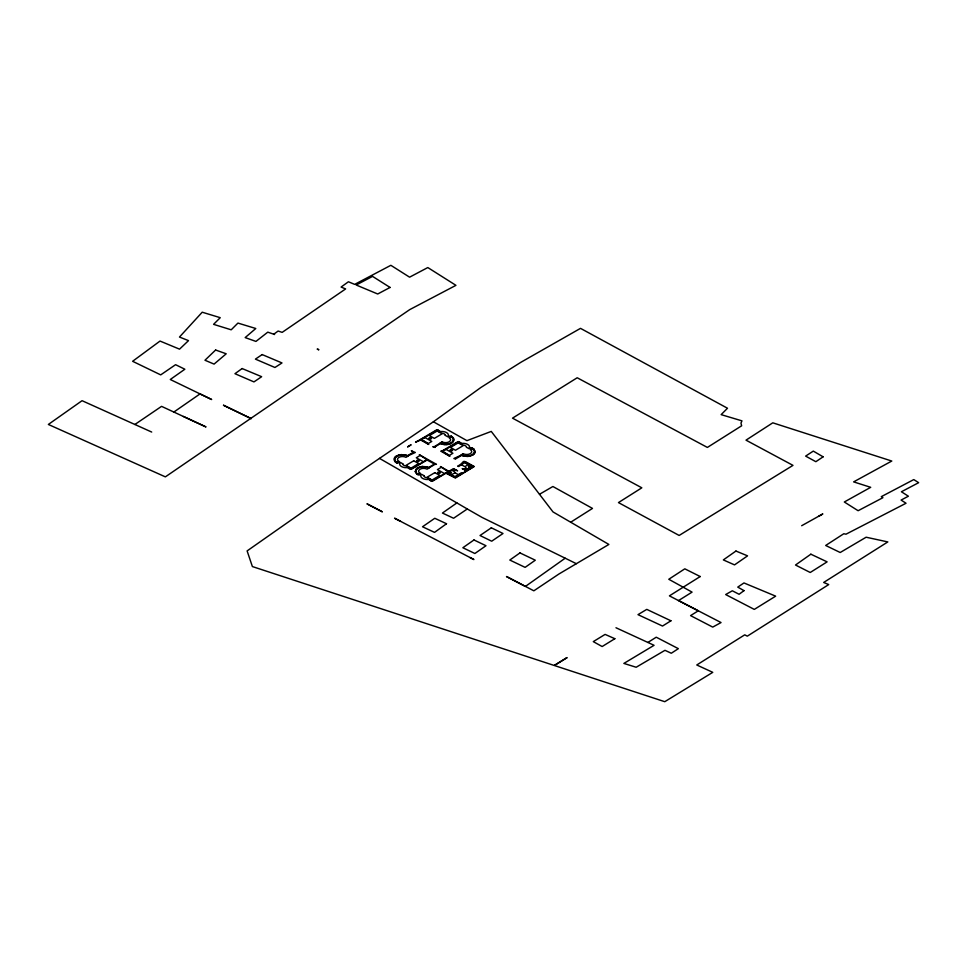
<?xml version="1.0" encoding="UTF-8"?>
<svg xmlns="http://www.w3.org/2000/svg" width="967" height="967" viewBox="0 0 967 967"><rect width="100%" height="100%" fill="white"/><g stroke="black" fill="none" stroke-linecap="round" stroke-linejoin="round"><path stroke-width="1.45" d="M475.099 451.698L474.048 449.256M474.156 466.553L455.457 477.964L445.98 473.238M475.099 451.698L474.966 452.483M470.216 447.975L472.114 447.902M474.966 452.496L474.507 453.39M420.125 474.821L417.381 474.507L415.242 471.642M474.507 453.402L473.757 454.236M420.863 439.284L415.556 442.149L420.742 440.058L428.78 444.469L421.431 439.477L436.927 430.242L439.876 431.463M439.876 431.294L437.894 429.868M408.195 467.883L409.839 469.164M460.993 443.128L459.337 441.846M429.251 479.777L431.149 481.095M416.559 468.62L415.242 471.63M420.162 474.761L419.255 474.108M470.131 448.12L470.566 448.676M416.559 468.62L417.393 467.992M427.076 460.026L434.558 464.051M448.615 471.388L453.559 468.657L457.609 470.832L453.596 469.116L447.479 472.754L454.973 476.949L461.199 472.839L461.839 473.201M457.959 465.985C466.517 461.585 459.325 458.177 474.132 466.481M473.6 454.381L472.923 454.865M461.827 473.431L454.986 477.42L446.79 473.165L455.203 477.613L473.479 466.735L465.284 462.166L473.068 466.529M473.044 466.759L466.179 470.748L462.19 468.572L466.203 470.276L472.319 466.65L464.825 462.444L458.6 466.553L457.959 466.191M173.855 412.051L200.024 393.907L211.676 399.528L170.277 379.499L184.854 369.225L175.583 364.692L160.703 374.882L132.612 361.295L160.026 341.061L179.548 349.16L188.505 340.626L179.475 337.048L202.224 312.208L220.246 317.684L213.574 324.344L231.21 329.807L237.93 323.075L255.796 328.502L245.159 337.592L255.953 341.424L267.786 332.152L274.58 334.485L273.794 334.207L278.109 331.04L282.159 332.37L345.642 288.928L341.085 287.066L348.422 281.772L354.671 284.383L390.849 265.309L409.585 277.178L427.813 267.557L455.94 285.338L409.742 309.609L165.369 476.864L48.35 424.453L82.05 400.689L151.698 432.056M433.397 421.781L480.804 387.549L491.768 380.587L521.032 362.202L580.502 328.357L727.498 408.243L721.14 414.638L741.955 420.85L740.976 423.099L741.641 425.794L707.385 447.431L577.202 377.759L512.51 418.155L641.822 487.815L618.457 502.586L679.148 535.452L792.988 465.369L746.004 440.154L772.79 422.821L891.779 461.041L853.643 481.88L870.687 487.32L844.312 501.994L858.116 510.721L882.907 497.691L881.288 496.663L913.779 479.584L918.65 482.678L901.401 491.768L908.4 496.216L901.087 500.072L906.043 503.239L846.016 534.183L843.78 533.748L825.673 545.473L840.202 552.508L866.13 537.217L887.815 541.931L823.666 582.46L828.731 584.576L747.298 636.165L744.735 634.836L696.76 664.982L712.776 672.343L664.764 701.691L252.387 566.565L247.117 550.912L366.42 467.291L433.397 421.781L466.94 440.65L491.26 431.415L553.015 511.93L608.872 544.445L558.866 574.047L533.844 590.813L506.49 576.537L525.432 586.413L565.187 558.201L576.344 563.688M396.083 456.267C392.203 457.596 394.911 464.45 398.235 462.661L399.468 462.83L398.549 462.311M467.291 508.98L456.883 502.925L442.427 513.042L453.583 518.252L467.291 508.98L482.062 517.418L565.187 558.201M134.884 424.477L161.562 406.358L206.007 426.943L183.404 416.475M421.032 439.139L436.431 429.977M396.095 456.267L398.416 455.179M426.991 460.074L411.156 469.358M442.209 450.936L440.759 451.142L449.897 456.315L442.56 451.323L458.044 442.088L460.993 443.309M570.687 522.228L592.493 508.412L552.894 486.51L539.501 494.282M647.878 642.451L656.242 637.205L678.363 648.664L671.291 653.245L664.97 650.32L636.165 667.254L623.872 663.422L654.079 645.303L615.979 627.752M417.406 467.992L420.27 466.807M472.911 454.877L470.288 455.989M397.896 462.323L397.256 462.697A7.712 4.46 0 0 1 396.615 456.521A7.712 4.46 0 0 1 407.288 455.928L407.373 455.953M419.775 455.687L416.281 457.766L423.461 461.779M434.932 446.839L440.42 443.575L441.254 443.913M442.221 450.936L457.875 441.701M429.179 467.75L434.787 464.414L436.431 464.317L419.291 454.708L426.943 459.712L411.144 468.935L408.195 467.714M419.062 474.144L418.385 474.543A7.712 4.46 0 0 1 417.732 468.354A7.712 4.46 0 0 1 428.405 467.774M440.892 467.532L437.41 469.599L444.578 473.625M445.944 473.201L432.733 481.058M818.602 516.305L822.832 513.936L801.667 525.722M434.449 464.087L428.78 467.436L422.398 466.457M440.058 443.237L434.401 446.597L432.769 446.706L435.065 447.455L434.473 447.02M413.441 452.205L407.651 455.602L401.547 454.599M455.723 458.829L461.537 455.421L467.097 456.448M398.67 455.094L399.407 454.901M413.477 452.193L411.326 450.779L415.314 452.471L407.627 456.001M470.276 455.989L469.527 456.17M420.282 466.807L422.374 466.457M399.419 454.901L401.535 454.599M469.515 456.17L468.475 456.339M449.969 436.915L448.579 436.347L451.226 436.177M461.428 455.022L453.886 458.539L455.457 458.89M458.044 441.665L458.769 441.665M447.624 444.469C451.359 444.663 456.593 440.009 452.338 436.891M447.612 444.469L446.27 444.59M468.463 456.351L467.121 456.448M437.048 429.807L437.773 429.844M446.258 444.59L444.905 444.59M431.802 481.228L431.258 481.143M444.88 444.59L443.551 444.457M443.527 444.457L442.004 444.143M441.979 444.143L441.278 443.913M461.827 455.058L461.851 455.07A7.712 4.46 0 0 0 472.585 454.502A7.712 4.46 0 0 0 471.932 448.325M472.162 447.926L473.915 449.123M470.01 557.536L473.903 559.555L394.548 518.191L400.592 521.358M451.238 436.19L451.988 436.637M445.267 435.38L447.842 436.83A6.503 3.747 0 0 0 446.476 432.563A6.503 3.747 0 0 0 439.078 431.886M464.752 462.577L468.342 464.595L464.849 466.662L461.271 464.656M448.628 471.159L440.42 466.553L448.059 471.558L432.261 480.78L429.324 479.559M379.499 458.382L456.883 502.925M441.641 433.349A3.324 1.922 0 0 1 445.267 435.355M460.195 443.732A6.503 3.747 0 0 1 467.593 444.409A6.503 3.747 0 0 1 468.983 448.664L466.384 447.225A3.324 1.922 0 0 0 462.758 445.195M450.815 436.48A7.712 4.46 0 0 1 451.456 442.656A7.712 4.46 0 0 1 440.783 443.249M215.617 350.018L204.968 360.244L214.082 364.1L226.218 353.789L215.617 350.018M743.998 590.632L739.09 594.282L732.333 590.789L725.661 594.548L754.296 609.403L775.667 596.155L743.961 582.944L737.761 587.114L743.998 590.632M446.512 523.739L434.534 532.382L422.519 526.761L434.775 518.276L446.512 523.739M242.125 368.548L234.945 373.697L253.958 381.905L261.658 376.695L242.125 368.548M735.947 551.045L723.34 559.917L734.533 564.885L747.576 555.856L735.947 551.045M810.854 554.2L795.503 565.018L810.225 572.488L827.123 561.863L810.854 554.2M519.968 552.906L509.802 560.05L525.117 567.363L535.295 560.207L519.968 552.906M473.975 539.961L462.855 547.745L474.882 553.499L485.99 545.726L473.975 539.961M491.333 527.801L480.019 535.513L491.695 541.206L503.009 533.494L491.333 527.801M262.166 354.575L255.409 359.12L274.93 367.484L282.001 362.951L262.166 354.575M823.11 456.823L815.846 461.694L805.632 456.11L813.295 451.106L823.11 456.823M700.205 576.537L669.406 595.865L698.271 610.806L690.571 615.616L712.727 627.099L721.056 622.555L678.52 600.58L692.07 592.118L668.777 579.269L684.805 568.826L700.205 576.537M670.941 620.79L662.528 626.048L637.978 614.649L646.778 609.379L670.941 620.79M566.408 658.007L554.659 665.248L567.109 657.596L566.408 658.007M614.843 638.703L602.151 646.536L593.279 641.629L605.1 634.4L614.843 638.703M410.915 444.917L407.687 446.839L410.915 444.917M424.61 437.386L421.128 439.465L428.296 443.478L431.79 441.411L424.61 437.386M437.12 430.992L429.384 435.597L434.364 438.389L442.1 433.784L437.12 430.992M398.996 461.477L396.869 462.746A8.05 4.654 0 0 1 396.7 456.17A8.05 4.654 0 0 1 408.086 456.073L405.959 457.343A5.004 2.889 0 0 0 398.887 457.403A5.004 2.889 0 0 0 398.996 461.477M442.112 441.834L439.985 443.104A8.05 4.654 0 0 0 451.371 443.007A8.05 4.654 0 0 0 451.202 436.431L449.075 437.7A5.004 2.889 0 0 1 449.184 441.774A5.004 2.889 0 0 1 442.112 441.834M413.707 460.788L405.971 465.393L410.951 468.185L418.687 463.58L413.707 460.788M445.727 449.232L442.245 451.311L449.425 455.324L452.907 453.257L445.727 449.232M458.237 442.838L450.501 447.431L455.481 450.235L463.217 445.63L458.237 442.838M420.113 473.322L417.986 474.592A8.05 4.654 0 0 1 417.817 468.016A8.05 4.654 0 0 1 429.215 467.919L427.088 469.176A5.004 2.889 0 0 0 420.016 469.237A5.004 2.889 0 0 0 420.113 473.322M463.229 453.68L461.102 454.949A8.05 4.654 0 0 0 472.488 454.853A8.05 4.654 0 0 0 472.319 448.277L470.192 449.534A5.004 2.889 0 0 1 470.3 453.62A5.004 2.889 0 0 1 463.229 453.68M434.836 472.633L427.088 477.239L432.068 480.031L439.816 475.426L434.836 472.633M453.414 469.636L452.181 470.373L453.97 471.388L455.215 470.651L453.414 469.636M454.949 472.73L451.468 474.809L455.058 476.816L458.539 474.749L454.949 472.73M465.828 468.016L464.595 468.753L466.384 469.757L467.629 469.019L465.828 468.016M390.064 287.453L377.71 293.992L356.182 285.011L372.549 276.381L390.064 287.453M318.3 349.522L317.164 349.087L318.905 349.752L318.3 349.522M251.13 418.602L223.522 405.258L251.13 418.602M382.207 511.748L367.17 503.928L382.207 511.748M402.804 463.797L400.229 462.347A6.503 3.747 0 0 0 401.595 466.602A6.503 3.747 0 0 0 408.993 467.279L406.442 465.828A3.324 1.922 0 0 1 402.804 463.822M423.921 475.631L421.346 474.193A6.503 3.747 0 0 0 422.724 478.447A6.503 3.747 0 0 0 430.11 479.124L427.559 477.674A3.324 1.922 0 0 1 423.921 475.655M429.505 438.909A1.281 0.737 0 0 0 431.512 438.365A1.281 0.737 0 0 0 429.686 437.64A1.281 0.737 0 0 0 429.505 438.909M450.622 450.755A1.281 0.737 0 0 0 452.629 450.211A1.281 0.737 0 0 0 450.815 449.486A1.281 0.737 0 0 0 450.622 450.755M417.103 461.477A1.281 0.737 0 0 0 419.11 460.933A1.281 0.737 0 0 0 417.297 460.195A1.281 0.737 0 0 0 417.103 461.477M438.232 473.322A1.281 0.737 0 0 0 440.227 472.778A1.281 0.737 0 0 0 438.414 472.041A1.281 0.737 0 0 0 438.232 473.322M449.462 473.31A1.221 0.701 0 0 0 451.371 472.79A1.221 0.701 0 0 0 449.631 472.089A1.221 0.701 0 0 0 449.462 473.31M468.947 467.242A1.221 0.701 0 0 0 470.869 466.723A1.221 0.701 0 0 0 469.128 466.034A1.221 0.701 0 0 0 468.947 467.242"/></g></svg>
